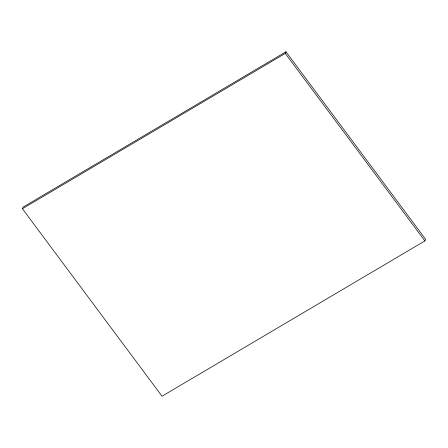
<?xml version="1.0" encoding="UTF-8"?>
<svg xmlns="http://www.w3.org/2000/svg" width="448" height="448" viewBox="0 0 448 448"><rect width="100%" height="100%" fill="white"/><g stroke="black" fill="none" stroke-linecap="round" stroke-linejoin="round"><path stroke-width="0.67" d="M22.4 208.734L23.117 207.099L285.981 51.778L425.6 239.266L424.883 240.901L162.019 396.222L22.4 208.734L285.27 53.413L285.981 51.778M285.27 53.413L424.883 240.901"/></g></svg>
